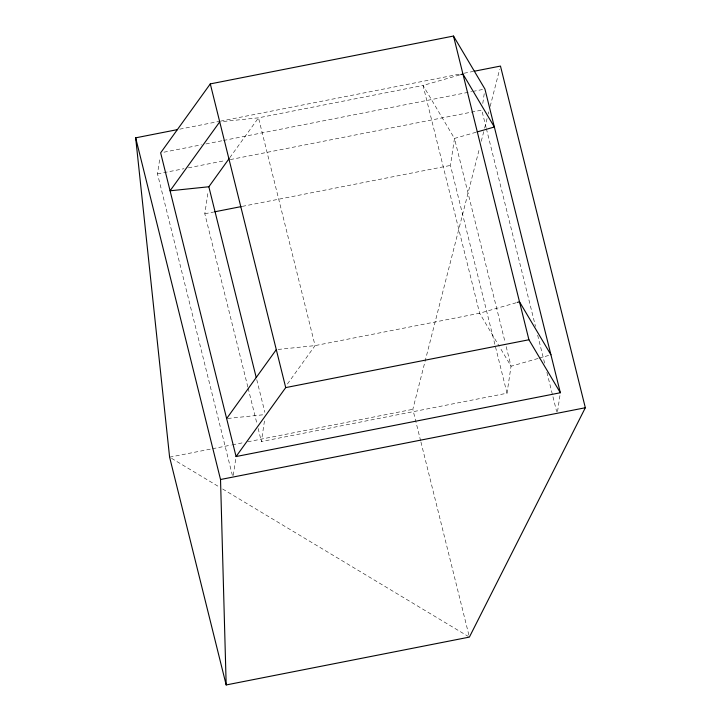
<?xml version="1.0" encoding="UTF-8"?>
<svg xmlns="http://www.w3.org/2000/svg" width="721" height="721" viewBox="0 0 721 721"><rect width="100%" height="100%" fill="white"/><g stroke="black" fill="none" stroke-linecap="round" stroke-linejoin="round"><path stroke-width="0.54" stroke-dasharray="3.6 2.7" d="M232.387 475.436L157.502 173.905L159.981 157.268M247.853 387.042L204.809 213.758L208.207 191.074M233.262 475.4L235.911 457.655M506.178 346.603L511.045 366.223L507.007 393.215L261.381 441.54L264.616 419.937M507.007 393.215L450.445 165.433L454.473 138.441L423.056 85.448L258.497 117.82L220.833 121.741M482.773 103.463L484.422 92.369M557.531 411.61L560.19 393.864M420.667 440.928L412.818 409.321L479.33 148.886M481.277 141.262L484.332 129.275M484.611 128.185L487.117 118.379M488.234 114.017L488.793 111.836M490.181 106.393L499.644 69.342M229.756 157.728L258.497 117.82L315.068 345.602L286.327 385.51M459.692 74.939L423.056 85.448L479.627 313.229L499.049 345.99M476.031 132.258L454.473 138.441L505.088 342.241M516.263 302.721L479.627 313.229L315.068 345.602L277.405 349.523M537.992 358.499L511.045 366.223L499.617 346.954M539.065 358.184L548.771 355.408M179.754 129.167L219.427 121.362M220.536 121.146L459.701 74.092M464.108 73.227L472.922 71.496M163.955 152.185L201.456 144.804M205.873 143.939L222.41 140.685M223.519 140.469L471.687 91.648M472.787 91.432L482.719 89.476M157.502 173.905L183.972 168.705M188.379 167.831L224.781 160.675M230.296 159.584L481.772 110.115L486.116 127.599M204.809 213.758L213.623 212.028M242.265 206.386L450.445 165.433M169.606 457.168L211.424 448.94M212.533 448.723L231.234 445.046M232.333 444.83L243.347 442.667M247.745 441.793L412.818 409.321M227.755 418.468L264.31 414.656M171.535 458.322L218.769 486.675M222.627 488.991L468.425 636.526M486.387 128.689L535.496 326.424M537.668 335.166L544.725 363.573M546.897 372.306L556.657 411.637M420.938 442.018L469.389 637.103M256.757 379.661L264.877 412.358M248.123 388.132L257.055 424.101M258.136 428.463L261.381 441.54"/><path stroke-width="1.08" d="M474.021 71.28L500.473 66.071L585.335 407.744L469.389 637.103L226.178 684.95L169.606 457.168L135.665 137.837L177.546 129.6M210.298 83.897L160.648 152.834L236.073 456.546L560.352 392.747L484.927 89.043L453.5 36.05L210.298 83.897L285.723 387.601L236.073 456.546M219.725 121.858L170.075 190.795L208.847 186.757L229.098 158.638M226.646 418.577L276.296 349.64M460.773 74.633L462.927 74.011L494.354 127.004L477.104 131.952M517.345 302.414L519.499 301.793L550.925 354.786M214.723 211.803L241.165 206.603M285.723 387.601L528.926 339.762L560.352 392.747M226.178 684.95L220.527 479.51L585.335 407.744M453.5 36.05L528.926 339.762M208.847 186.757L256.216 377.489M135.665 137.837L220.527 479.51"/></g></svg>
